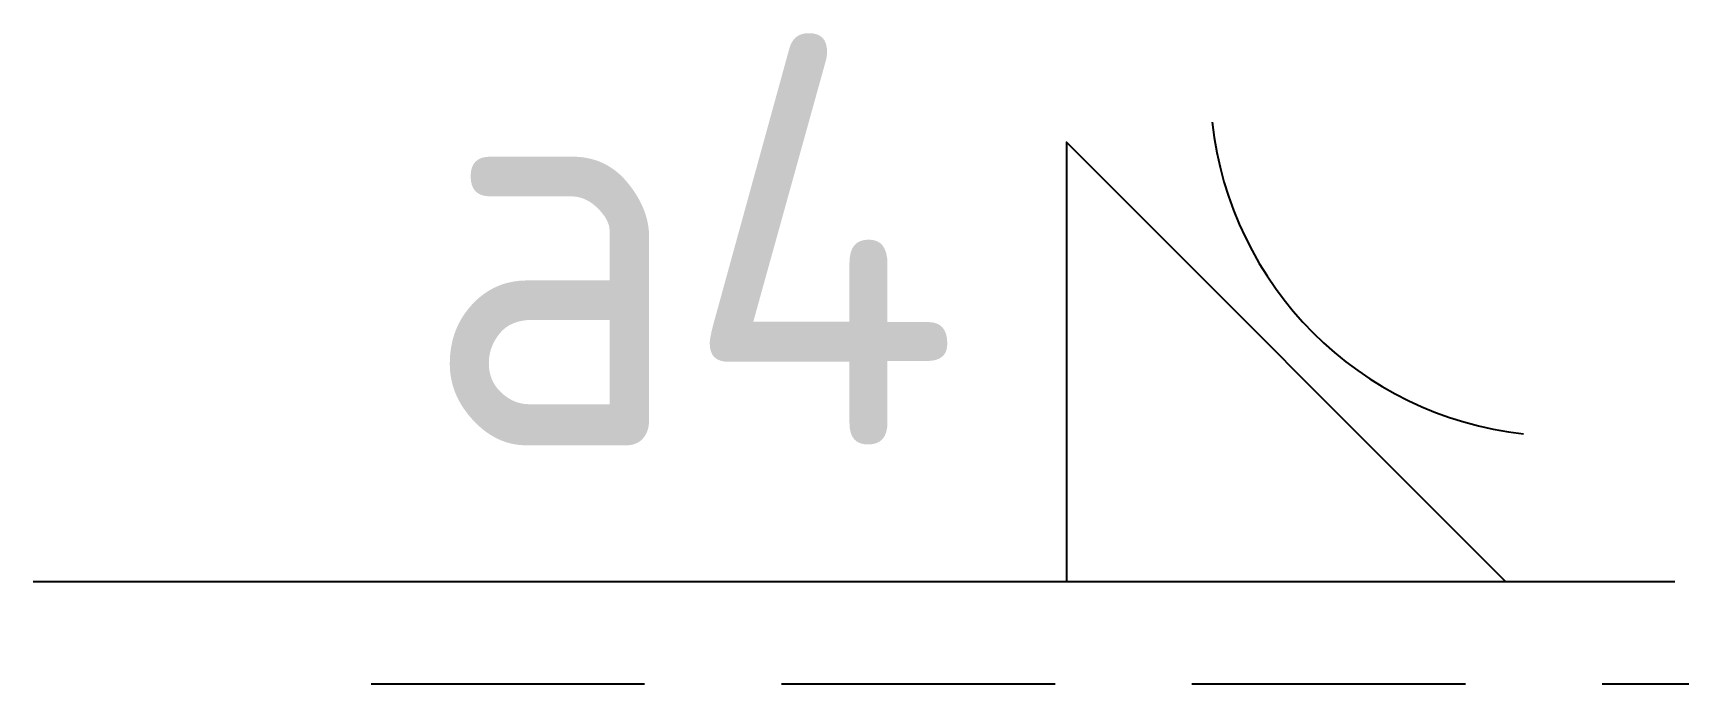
# Model space of a CAD drawing. Header units: millimetres. Extents: x 0 to 12.1, y -0.7 to 4.
import ezdxf

# ---------------------------------------------------------------- set-up
doc = ezdxf.new("R2010")
doc.units = ezdxf.units.MM
doc.header["$MEASUREMENT"] = 0
doc.linetypes.add('DASHED_2', pattern=[3, 2, -1])
doc.layers.add('K-------ED-', color=1, linetype='Continuous')
doc.styles.add('ISO', font='isocp.shx')

# ---------------------------------------------------------------- blocks, each defined once
blk = doc.blocks.new('Sv_Käl_v')
at = {"layer": 'K-------ED-', "color": 3}
blk.add_line((0, 0), (12, 0), dxfattribs=at)
at = {"layer": 'K-------ED-', "color": 3, "linetype": 'DASHED_2'}
blk.add_line((2.47, -0.747), (12.103, -0.747), dxfattribs=at)
at = {"layer": 'K-------ED-', "color": 3}
blk.add_lwpolyline([(10.763, 0), (7.553, 3.21), (7.553, 0)], dxfattribs=at)
blk.add_ellipse((11.173, 3.634), major_axis=(1.817, 1.817), ratio=1, start_param=2.464689, end_param=3.818496, dxfattribs=at)
at = {"layer": 'K-------ED-', "color": 3, "style": 'ISO'}
blk.add_attdef('MÅTT/TVÄRSNITT', (2.853, 0.995), '', height=3, dxfattribs=at)

msp = doc.modelspace()

# ---------------------------------------------------------------- block references
msp.add_blockref('Sv_Käl_v', (0, 0)).add_auto_attribs({'MÅTT/TVÄRSNITT': 'a4'})

doc.saveas('drawing.dxf')
